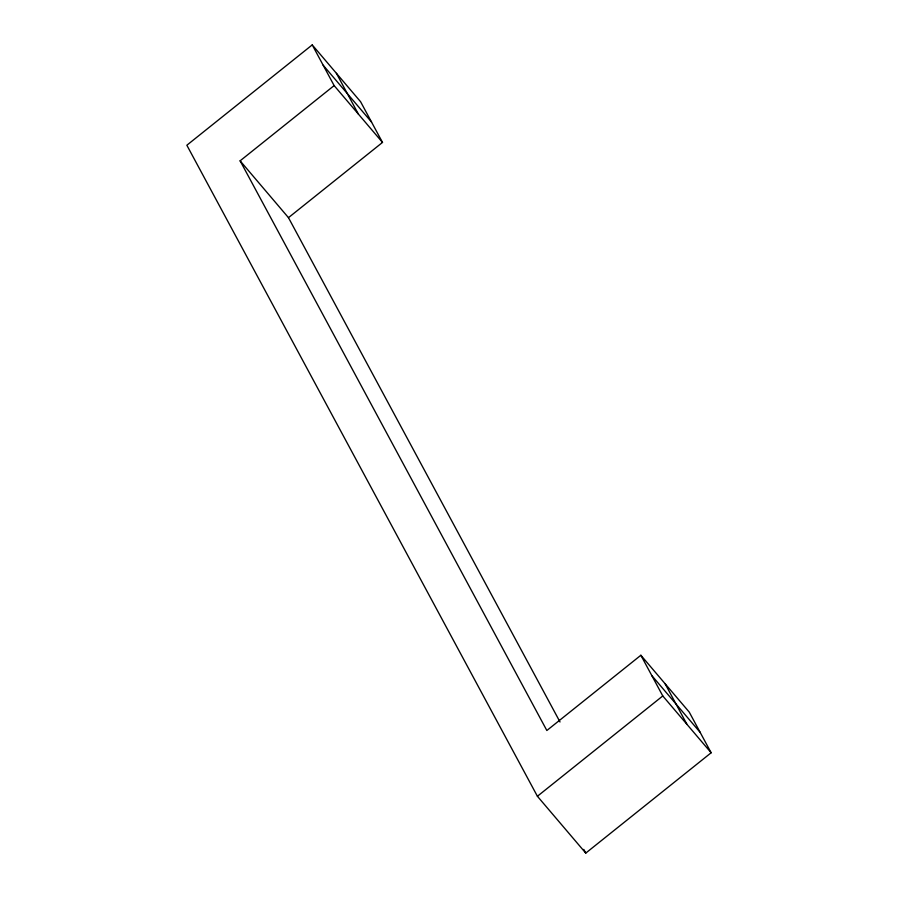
<?xml version="1.0" encoding="UTF-8"?>
<svg xmlns="http://www.w3.org/2000/svg" width="898" height="898" viewBox="0 0 898 898"><rect width="100%" height="100%" fill="white"/><g stroke="black" fill="none" stroke-linecap="round" stroke-linejoin="round"><path stroke-width="1.35" d="M312.235 44.9L186.851 145.229L537.408 796.268L585.765 853.1L711.149 752.771L689.237 712.092L640.869 655.259L546.848 730.501L240.114 160.832L334.135 85.591L312.235 44.9L360.592 101.732L382.503 142.423L288.471 217.664L560.015 721.981M537.408 796.268L662.78 695.95L640.869 655.259M323.19 65.24L371.548 122.072M334.135 85.591L382.503 142.423M240.114 160.832L288.471 217.664M651.825 675.599L700.193 732.431M662.78 695.95L711.149 752.771M336.413 73.31L358.324 114.001M665.059 683.67L686.959 724.36M583.779 849.396L585.765 853.1"/></g></svg>
